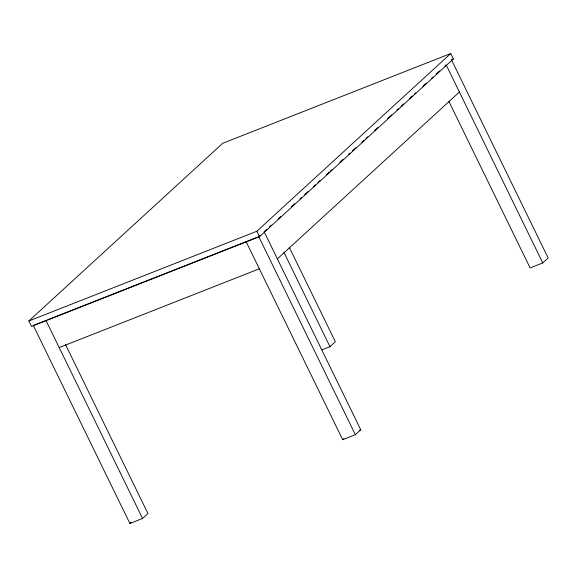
<?xml version="1.0" encoding="UTF-8"?>
<svg xmlns="http://www.w3.org/2000/svg" width="577" height="577" viewBox="0 0 577 577"><rect width="100%" height="100%" fill="white"/><g stroke="black" fill="none" stroke-linecap="round" stroke-linejoin="round"><path stroke-width="0.87" d="M28.85 320.992L222.722 143.284L450.716 53.538L453.363 58.962L259.499 236.671L31.497 326.416L28.85 320.992L256.852 231.247L450.716 53.538M259.967 235.582L258.77 236.678L355.36 434.719L342.695 439.703L246.105 241.662M264.821 231.132L266.812 229.307M269.466 226.869L271.464 225.044M278.107 218.957L280.761 216.519M291.392 206.775L294.71 203.731M300.026 198.856L301.353 197.644M304.678 194.593L307.995 191.55M313.311 186.681L315.309 184.856M317.963 182.419L319.954 180.594M326.596 174.499L329.258 172.069M330.585 170.85L331.912 169.631M339.889 162.325L343.207 159.281M348.522 154.405L349.85 153.186M352.511 150.756L355.829 147.705M361.808 142.23L363.798 140.399M365.796 138.574L367.787 136.749M374.43 130.654L377.755 127.611M387.715 118.48L391.704 114.823M397.019 109.955L398.346 108.736M401.001 106.298L403.662 103.867M409.641 98.386L412.295 95.948M414.286 94.123L415.62 92.904M422.927 86.204L426.244 83.16M431.56 78.292L432.887 77.073M436.212 74.029L439.53 70.978M444.845 66.11L446.172 64.891L542.762 262.932L530.097 267.916L448.884 101.401M277.386 258.871L459.407 92.017M129.89 523.462L142.555 518.478L45.965 320.437L33.3 325.428L129.89 523.462L131.087 522.365M142.555 518.478L147.943 513.537L65.547 344.599M322.045 349.806L329.965 346.69L335.352 341.757L289.221 247.18M342.695 439.703L343.892 438.607M355.36 434.719L360.74 429.778L264.158 231.745M542.762 262.932L548.15 257.991L451.56 59.958M451.69 59.626L453.363 58.962M47.646 319.781L257.977 236.988M59.2 347.57L259.333 268.795M359.161 430.406L360.74 429.778M283.841 252.12L329.965 346.69M256.852 231.247L259.499 236.671"/></g></svg>
